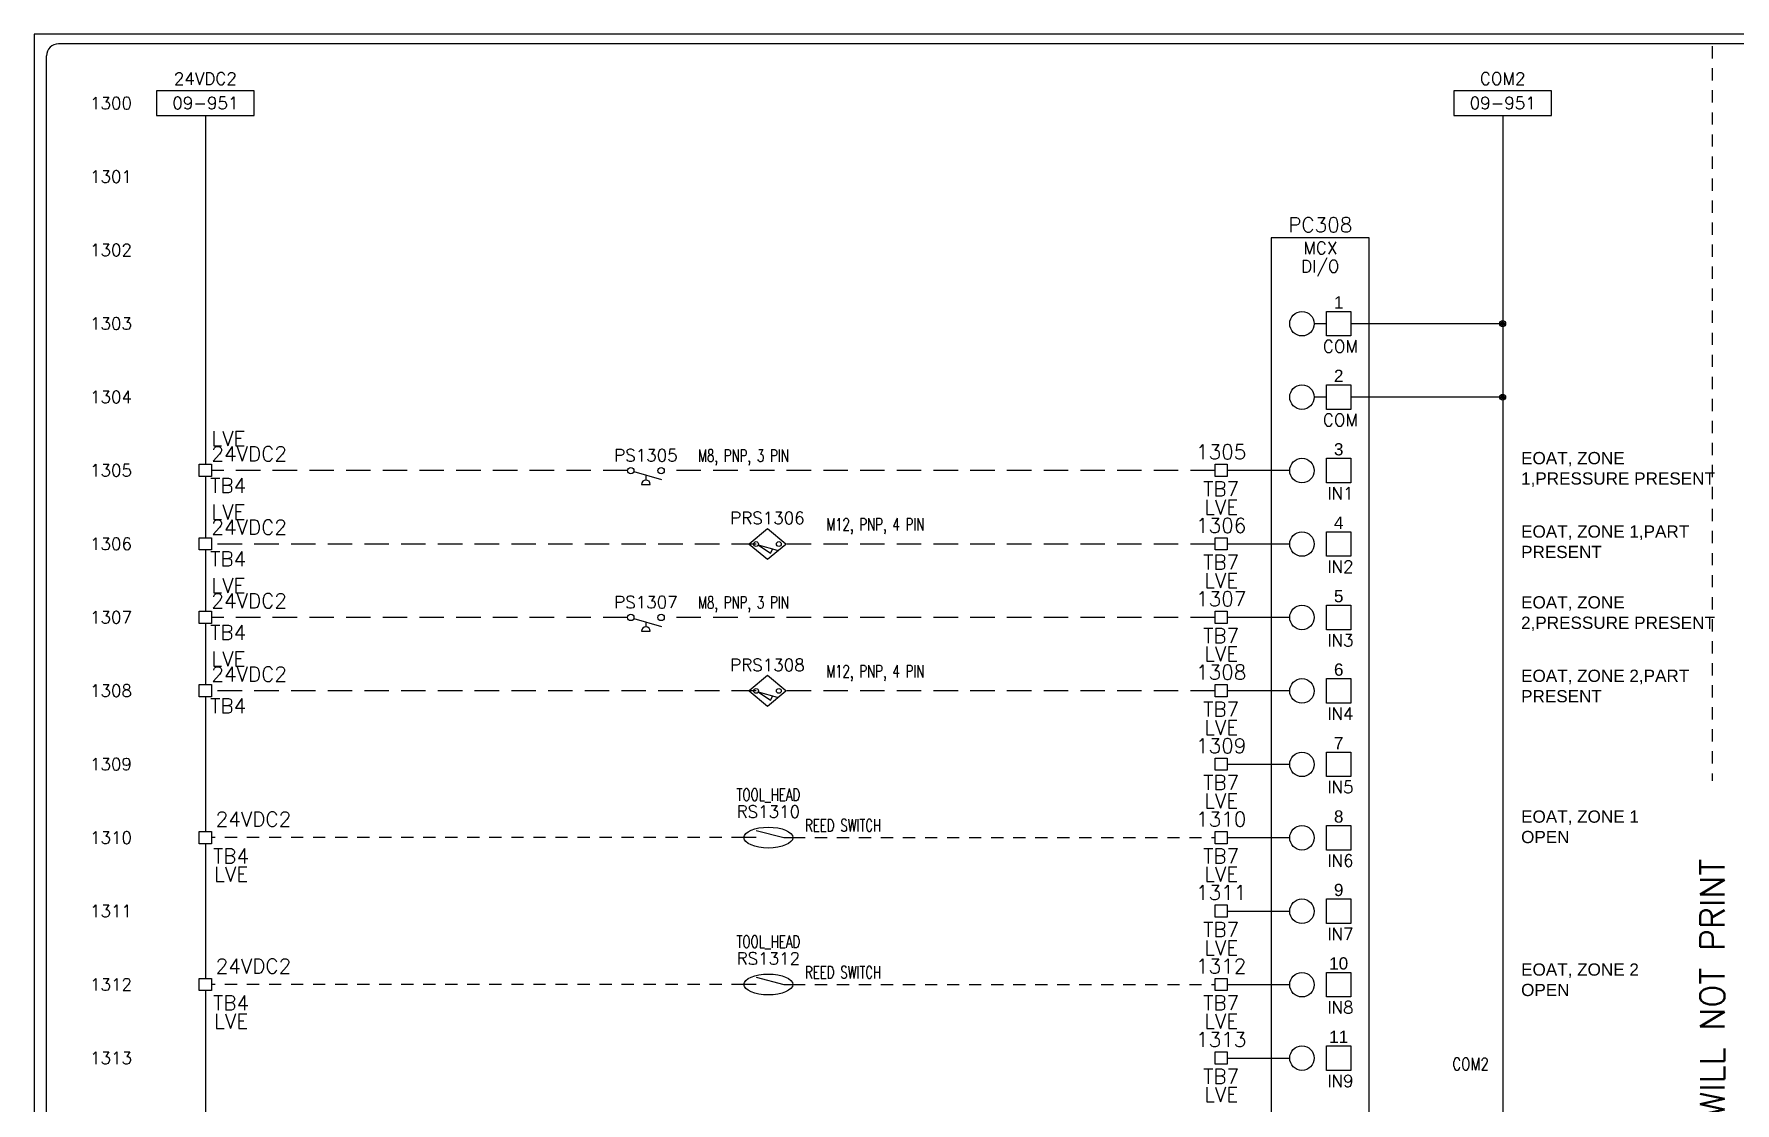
# Model space of a CAD drawing. Header units: inches. Extents: x 0 to 34.2, y 0 to 22.
# Drawn here: x 0 to 17.37, y 11.04 to 21.96 of the extents above; entities that cross this region are included whole.
import ezdxf
from ezdxf.enums import TextEntityAlignment as Align

# ---------------------------------------------------------------- set-up
doc = ezdxf.new("R2010")
doc.units = ezdxf.units.IN
doc.header["$MEASUREMENT"] = 0
doc.linetypes.add('DASHED2', pattern=[0.375, 0.25, -0.125])
doc.linetypes.add('HIDDEN2', pattern=[0.1875, 0.125, -0.0625])
for name, color, linetype in [('BLU_12AWG', 5, 'Continuous'), ('BLU_18 AWG', 150, 'Continuous'), ('BLU_18AWG', 5, 'Continuous'), ('BLU_WHT_12AWG', 4, 'Continuous'), ('BLU_WHT_18AWG', 4, 'Continuous'), ('DESC', 150, 'Continuous'), ('LOC', 8, 'Continuous'), ('LOCBOX', 3, 'HIDDEN2'), ('SYMS', 7, 'Continuous'), ('TAGS', 1, 'Continuous'), ('WIRENO', 3, 'Continuous'), ('WIREREF', 50, 'Continuous'), ('XREF', 7, 'Continuous')]:
    doc.layers.add(name, color=color, linetype=linetype)
doc.layers.add('MidPoint', color=210, linetype='HIDDEN2', plot=False)
doc.styles.add('Fields', font='simplex.shx', dxfattribs={"height": 0.185})
doc.styles.get("Standard").update_dxf_attribs({"font": 'arial.ttf'})
doc.styles.add('WD', font='romans.shx', dxfattribs={"height": 0.185})

# ---------------------------------------------------------------- blocks, each defined once
blk = doc.blocks.new('RG_Master_Ver_4_2_2')
at = {"color": 3}
for p, q in [((0.125, 21.734), (0.125, 0.194)), ((34.028, 21.856), (0.25, 21.856))]:
    blk.add_line(p, q, dxfattribs=at)
blk.add_lwpolyline([(0, -0.044), (34.25, -0.044), (34.25, 21.956), (0, 21.956)], close=True, dxfattribs=at)
blk.add_arc((0.25, 21.734), 0.122, 90, 180, dxfattribs=at)
at = {"layer": 'MidPoint'}
blk.add_line((17.141, 21.831), (17.141, 14.331), dxfattribs=at)
at = {"style": 'Fields'}
for tag, p in [('DESCRIPTION_3', (13.116, 1.307)), ('DRN_3', (15.472, 1.307)), ('CHK_3', (16.529, 1.307)), ('APP_3', (17.552, 1.307)), ('DATE_3', (18.829, 1.307)), ('CUSTOMER', (28.997, 1.214)), ('DRAWING_DESC', (32.229, 1.246)), ('DESCRIPTION_2', (13.116, 0.951)), ('DRN_2', (15.472, 0.951)), ('CHK_2', (16.529, 0.951)), ('APP_2', (17.552, 0.951)), ('DATE_2', (18.829, 0.951)), ('DRAWING_#', (32.125, 0.894)), ('SIZE', (30.715, 0.894)), ('REV', (33.543, 0.894)), ('DESCRIPTION_1', (13.116, 0.596)), ('DRN_1', (15.472, 0.596)), ('CHK_1', (16.529, 0.596)), ('APP_1', (17.552, 0.596)), ('DATE_1', (18.829, 0.596)), ('PROJECT_#', (28.981, 0.581)), ('DRN_BY', (30.875, 0.524)), ('CHK_BY', (31.762, 0.524)), ('APP_BY', (32.75, 0.524)), ('SCALE', (33.652, 0.524)), ('PROJECT_NAME', (29.021, 0.176)), ('SHEETNUM', (32.753, 0.176)), ('TTL_SHTS', (33.547, 0.176))]:
    blk.add_attdef(tag, text='', height=0.125, dxfattribs=at).set_placement(p, align=Align.CENTER)
at = {"style": 'Fields', "flags": 9}
blk.add_attdef('WD_TB', (9.953, 0.194), '', height=0.0638, dxfattribs=at)
at = {"layer": 'MidPoint', "insert": (17.016, 9.206), "char_height": 0.25, "attachment_point": 1, "rotation": 90, "style": 'Fields'}
blk.add_mtext_dynamic_manual_height_columns('MIDPOINT WILL NOT PRINT', width=5.375, gutter_width=0.575, heights=[0], dxfattribs=at)
blk = doc.blocks.new('WD_MLRH')
at = {"style": 'WD'}
blk.add_attdef('RUNGFIRST', text='', height=0.125, dxfattribs=at).set_placement((-0.25, 0), align=Align.MIDDLE_RIGHT)
at = {"style": 'WD', "flags": 1}
for tag, p in [('RUNGHORV', (-0.25, -0.127)), ('RUNGINC', (-0.25, -0.163)), ('WIRE-START', (-0.25, -0.356)), ('WIREMODE', (-0.25, -0.281)), ('RUNGDIST', (-0.25, -0.2)), ('RUNGCNT', (-0.25, -0.237)), ('WIREFMT', (-0.25, -0.321)), ('WIRE-GSUF', (-0.25, -0.396)), ('PH3SPACE', (-0.25, -0.437))]:
    blk.add_attdef(tag, text='', height=0.025, dxfattribs=at).set_placement(p, align=Align.RIGHT)
blk = doc.blocks.new('HA2D1_REF_1')
for p, q in [((0, 0.25), (0, 0)), ((1, 0.25), (0, 0.25)), ((1, 0), (1, 0.25)), ((0, 0), (1, 0))]:
    blk.add_line(p, q)
at = {"style": 'WD'}
for tag, p in [('DESC1', (0.5, 0.3125)), ('XREF', (0.5, 0.0625))]:
    blk.add_attdef(tag, text='', height=0.125, dxfattribs=at).set_placement(p, align=Align.CENTER)
at = {"style": 'WD', "flags": 1}
blk.add_attdef('SIGCODE', text='', height=0.125, dxfattribs=at).set_placement((0.5, -0.125), align=Align.CENTER)
blk = doc.blocks.new('HPS11')
at = {"linetype": 'Continuous'}
blk.add_line((-0.125, -0.01), (0.157, -0.091), dxfattribs=at)
for p, q in [((-0.044, -0.141), (0.044, -0.141)), ((0, -0.046), (0, -0.096))]:
    blk.add_line(p, q)
for centre in [(-0.155, 0), (0.155, 0)]:
    blk.add_circle(centre, 0.0322)
blk.add_arc((0, -0.141), 0.0442, 0, 180)
at = {"style": 'WD', "width": 0.7}
for tag, p in [('DESC1', (0, 0.75)), ('DESC2', (0, 0.594)), ('INST', (0, 0.435)), ('LOC', (0, 0.266)), ('XREF', (0, -0.316))]:
    blk.add_attdef(tag, text='', height=0.125, dxfattribs=at).set_placement(p, align=Align.CENTER)
at = {"style": 'WD'}
blk.add_attdef('TAG1', text='', height=0.125, dxfattribs=at).set_placement((0, 0.094), align=Align.CENTER)
for tag, p, height, flags in [('X4TERM01', (-0.188, 0), 0.0125, 1), ('FAMILY', (0.038, 0.037), 0.01, 9), ('CONTACT', (0.038, 0.02), 0.01, 1), ('X1TERM02', (0.188, 0), 0.0125, 1)]:
    blk.add_attdef(tag, p, '', height=height, dxfattribs=dict(at, flags=flags))
for tag, p in [('X2LINK', (0, 0.031)), ('X8LINK', (0, -0.172))]:
    blk.add_attdef(tag, p, '', height=0.01, dxfattribs=at)
at = {"linetype": 'Continuous', "style": 'WD', "flags": 9}
for tag, p in [('CAT', (0.063, -0.007)), ('ASSYCODE', (0.062, -0.047)), ('MFG', (0.063, -0.027))]:
    blk.add_attdef(tag, text='', height=0.01, dxfattribs=at).set_placement(p, align=Align.CENTER)
at = {"linetype": 'Continuous', "style": 'WD', "flags": 8}
blk.add_attdef('TERM01', text='', height=0.125, dxfattribs=at).set_placement((-0.25, -0.031), align=Align.TOP_RIGHT)
blk.add_attdef('TERM02', text='', height=0.125, dxfattribs=at).set_placement((0.25, -0.031), align=Align.TOP_LEFT)
at = {"style": 'WD', "width": 0.7}
for tag, p in [('WDTAGALT', (0.258, -0.46)), ('RATING1', (0.258, -0.304))]:
    blk.add_attdef(tag, p, '', height=0.125, dxfattribs=at)
blk = doc.blocks.new('HPX11')
for p, q in [((0, 0.156), (-0.188, 0)), ((-0.188, 0), (0, -0.156)), ((0.188, 0), (0, 0.156)), ((0, -0.156), (0.188, 0))]:
    blk.add_line(p, q)
at = {"linetype": 'Continuous'}
for p, q in [((-0.094, -0.008), (0.031, -0.093)), ((-0.094, -0.008), (0.098, -0.063)), ((0.031, -0.093), (0.055, -0.05))]:
    blk.add_line(p, q, dxfattribs=at)
for centre in [(-0.116, 0), (0.116, 0)]:
    blk.add_circle(centre, 0.0242)
at = {"style": 'WD', "width": 0.7}
for tag, p in [('INST', (0, 0.841)), ('LOC', (0, 0.672)), ('DESC1', (0, 0.516)), ('DESC2', (0, 0.359)), ('WDTAGALT', (-0.009, -0.469)), ('XREF', (0, -0.314))]:
    blk.add_attdef(tag, text='', height=0.125, dxfattribs=at).set_placement(p, align=Align.CENTER)
at = {"style": 'WD'}
blk.add_attdef('TAG1', text='', height=0.125, dxfattribs=at).set_placement((0, 0.203), align=Align.CENTER)
for tag, p in [('X2LINK', (0, 0.297)), ('X8LINK', (0, -0.172))]:
    blk.add_attdef(tag, p, '', height=0.01, dxfattribs=at)
at = {"linetype": 'Continuous', "style": 'WD', "flags": 8}
for tag, p in [('TERM03', (-0.062, 0.172)), ('TERM01', (-0.25, -0.031))]:
    blk.add_attdef(tag, text='', height=0.125, dxfattribs=at).set_placement(p, align=Align.TOP_RIGHT)
at = {"style": 'WD'}
for tag, p, height, flags in [('X4TERM01', (-0.188, 0), 0.0125, 1), ('X2TERM03', (0, 0.156), 0.0125, 1), ('FAMILY', (0.038, 0.037), 0.01, 9), ('CONTACT', (0.038, 0.02), 0.01, 1), ('X1TERM02', (0.188, 0), 0.0125, 1)]:
    blk.add_attdef(tag, p, '', height=height, dxfattribs=dict(at, flags=flags))
at = {"linetype": 'Continuous', "style": 'WD', "flags": 9}
for tag, p in [('CAT', (0.063, -0.007)), ('ASSYCODE', (0.062, -0.043)), ('MFG', (0.063, -0.027))]:
    blk.add_attdef(tag, text='', height=0.01, dxfattribs=at).set_placement(p, align=Align.CENTER)
at = {"linetype": 'Continuous', "style": 'WD', "flags": 8}
blk.add_attdef('TERM02', text='', height=0.125, dxfattribs=at).set_placement((0.25, -0.031), align=Align.TOP_LEFT)
blk = doc.blocks.new('WDDOT')
for radius in [0.03, 0.0187, 0.00929]:
    blk.add_circle((0, 0), radius)
blk = doc.blocks.new('HT0W01')
for p, q in [((-0.062, 0.062), (0.062, 0.062)), ((-0.062, -0.062), (-0.062, 0.062)), ((0.062, 0.062), (0.062, -0.062)), ((0.062, -0.062), (-0.062, -0.062))]:
    blk.add_line(p, q)
at = {"style": 'WD', "flags": 1}
for tag, p, height in [('ASSYCODE', (-0.5, 0.5), 0.15), ('INST', (-0.438, 0.357), 0.15), ('DESC1', (0.612, 0.115), 0.15), ('X4TERM01', (-0.062, 0), 0.0125), ('X4TERMDESC01', (-0.055, -0.023), 0.025), ('X2TERMDESC01', (-0.006, 0.029), 0.025), ('STRIPSEQ', (0, 0), 0.00125), ('X2TERM01', (0, 0.062), 0.0125), ('X1TERMDESC01', (0.039, -0.003), 0.025), ('X1TERM01', (0.062, 0), 0.0125), ('LINKTERM', (0, -0.002), 0.00125), ('X8TERM01', (0, -0.062), 0.0125), ('X8TERMDESC01', (0, -0.054), 0.025)]:
    blk.add_attdef(tag, p, '', height=height, dxfattribs=at)
at = {"linetype": 'Continuous', "style": 'WD', "flags": 1}
blk.add_attdef('MFG', text='', height=0.15, dxfattribs=at).set_placement((-0.472, 0.062), align=Align.RIGHT)
at = {"linetype": 'Continuous', "style": 'WD', "flags": 8}
for tag, p in [('WIRENO', (0, 0.188)), ('TAGSTRIP', (0, -0.188))]:
    blk.add_attdef(tag, text='', height=0.15, dxfattribs=at).set_placement(p, align=Align.MIDDLE)
at = {"linetype": 'Continuous', "style": 'WD'}
for tag, p, flags in [('CAT', (-0.938, -0.125), 1), ('DESC2', (0.612, -0.041), 9), ('DESC3', (0.612, -0.198), 9)]:
    blk.add_attdef(tag, p, '', height=0.15, dxfattribs=dict(at, flags=flags))
at = {"style": 'WD'}
blk.add_attdef('LOC', text='', height=0.15, dxfattribs=at).set_placement((0, -0.375), align=Align.MIDDLE)
blk = doc.blocks.new('WD_WNV')
at = {"linetype": 'Continuous', "style": 'WD', "width": 0.8}
blk.add_attdef('WIRENO', text='', height=0.125, dxfattribs=at).set_placement((-0.05, 0), align=Align.MIDDLE_RIGHT)
at = {"style": 'WD', "flags": 1}
for tag, p in [('W01USER', (-0.062, 0.094)), ('W02USER', (-0.062, 0.086)), ('W03USER', (-0.062, 0.078)), ('W04USER', (-0.062, 0.07)), ('W05USER', (-0.062, 0.062)), ('W06USER', (-0.062, 0.055)), ('W07USER', (-0.062, 0.047)), ('W08USER', (-0.062, 0.039)), ('W09USER', (-0.062, 0.031)), ('W10USER', (-0.062, 0.023))]:
    blk.add_attdef(tag, text='', height=0.005, dxfattribs=at).set_placement(p, align=Align.CENTER)
blk = doc.blocks.new('VT0W01')
for p, q in [((-0.062, 0.062), (0.062, 0.062)), ((-0.062, -0.062), (-0.062, 0.062)), ((0.062, 0.062), (0.062, -0.062)), ((0.062, -0.062), (-0.062, -0.062))]:
    blk.add_line(p, q)
at = {"style": 'WD'}
for tag, p, width in [('INST', (0.062, 0.42), 0.7), ('LOC', (0.062, 0.25), 0.7), ('DESC1', (0.05, -0.385), 0.8)]:
    blk.add_attdef(tag, p, '', height=0.125, dxfattribs=dict(at, width=width))
at = {"linetype": 'Continuous', "style": 'WD'}
for tag, p, height, width, flags in [('WIRENO', (0.062, 0.094), 0.125, 0.8, 8), ('TAGSTRIP', (0.05, -0.229), 0.125, 0.9, 8), ('CAT', (0.213, -0.406), 0.109, 0.8, 1), ('DESC2', (0.05, -0.541), 0.125, 0.8, 8), ('DESC3', (0.05, -0.698), 0.125, 0.8, 8)]:
    blk.add_attdef(tag, p, '', height=height, dxfattribs=dict(at, width=width, flags=flags))
at = {"style": 'WD', "flags": 1}
for tag, p, height in [('X4TERM01', (-0.062, 0), 0.0125), ('X4TERMDESC01', (-0.055, -0.023), 0.025), ('X2TERMDESC01', (-0.006, 0.029), 0.025), ('STRIPSEQ', (0, 0), 0.00125), ('X2TERM01', (0, 0.062), 0.0125), ('X1TERMDESC01', (0.039, -0.003), 0.025), ('X1TERM01', (0.062, 0), 0.0125), ('LINKTERM', (0, -0.002), 0.00125), ('X8TERM01', (0, -0.062), 0.0125), ('X8TERMDESC01', (0, -0.054), 0.025)]:
    blk.add_attdef(tag, p, '', height=height, dxfattribs=at)
at = {"linetype": 'Continuous', "style": 'WD', "width": 0.8, "flags": 1}
blk.add_attdef('MFG', text='', height=0.109, dxfattribs=at).set_placement((0.088, -0.406), align=Align.RIGHT)
at = {"style": 'WD', "width": 0.7, "flags": 1}
blk.add_attdef('ASSYCODE', (0.062, -0.281), '', height=0.01, dxfattribs=at)
blk = doc.blocks.new('HDV11_RS_001')
for p, q in [((-0.125, 0), (-0.312, 0)), ((-0.125, 0.074), (0.159, 0)), ((0.158, 0), (0.312, 0))]:
    blk.add_line(p, q)
blk.add_ellipse((0, 0), major_axis=(-0.25, 0), ratio=0.426607)
at = {"style": 'WD', "width": 0.7}
for tag, p in [('INST', (0, 0.438)), ('LOC', (0, 0.312)), ('XREF', (0, -0.25)), ('WDTAGALT', (0, -0.375))]:
    blk.add_attdef(tag, text='', height=0.125, dxfattribs=at).set_placement(p, align=Align.CENTER)
at = {"style": 'WD'}
blk.add_attdef('TAG1', text='', height=0.125, dxfattribs=at).set_placement((0, 0.141), align=Align.CENTER)
for tag, p in [('X2LINK', (0, 0.203)), ('X8LINK', (0, -0.062))]:
    blk.add_attdef(tag, p, '', height=0.01, dxfattribs=at)
at = {"style": 'WD', "width": 0.7}
for tag, p in [('DESC2', (0.375, 0.062)), ('DESC1', (1.25, 0.062))]:
    blk.add_attdef(tag, p, '', height=0.125, dxfattribs=at)
at = {"style": 'WD'}
for tag, p, height, flags in [('X4TERM01', (-0.312, 0), 0.005, 1), ('FAMILY', (0.038, 0.037), 0.01, 9), ('CONTACT', (0.038, 0.02), 0.01, 1), ('X1TERM02', (0.312, 0), 0.005, 1)]:
    blk.add_attdef(tag, p, '', height=height, dxfattribs=dict(at, flags=flags))
at = {"linetype": 'Continuous', "style": 'WD', "flags": 9}
for tag, p in [('CAT', (0.063, -0.007)), ('ASSYCODE', (0.062, -0.043)), ('MFG', (0.063, -0.027))]:
    blk.add_attdef(tag, text='', height=0.01, dxfattribs=at).set_placement(p, align=Align.CENTER)
at = {"style": 'WD', "width": 0.8}
blk.add_attdef('TERM01', text='', height=0.125, dxfattribs=at).set_placement((-0.25, -0.015), align=Align.TOP_RIGHT)
blk.add_attdef('TERM02', text='', height=0.125, dxfattribs=at).set_placement((0.25, -0.015), align=Align.TOP_LEFT)

msp = doc.modelspace()

# ---------------------------------------------------------------- linework, layer by layer
for p, q in [((13.637, 19.873), (12.637, 19.873)), ((12.637, 19.873), (12.637, 5.584)), ((13.637, 5.584), (13.637, 19.873)), ((13.2, 19.123), (13.45, 19.123)), ((13.2, 18.873), (13.2, 19.123)), ((13.2, 19.123), (13.45, 19.123)), ((13.2, 18.873), (13.2, 19.123)), ((13.45, 19.123), (13.45, 18.873)), ((13.45, 19.123), (13.45, 18.873)), ((13.45, 18.873), (13.2, 18.873)), ((13.45, 18.873), (13.2, 18.873)), ((13.2, 18.373), (13.45, 18.373)), ((13.2, 18.123), (13.2, 18.373)), ((13.45, 18.373), (13.45, 18.123)), ((13.45, 18.373), (13.45, 18.123)), ((13.45, 18.123), (13.2, 18.123)), ((13.2, 17.623), (13.45, 17.623)), ((13.2, 17.373), (13.2, 17.623)), ((13.45, 17.623), (13.45, 17.373)), ((13.45, 17.623), (13.45, 17.373)), ((13.45, 17.373), (13.2, 17.373)), ((13.2, 16.873), (13.45, 16.873)), ((13.2, 16.623), (13.2, 16.873)), ((13.45, 16.873), (13.45, 16.623)), ((13.45, 16.873), (13.45, 16.623)), ((13.45, 16.623), (13.2, 16.623)), ((13.2, 16.123), (13.45, 16.123)), ((13.2, 15.873), (13.2, 16.123)), ((13.45, 16.123), (13.45, 15.873)), ((13.45, 16.123), (13.45, 15.873)), ((13.45, 15.873), (13.2, 15.873)), ((13.2, 15.373), (13.45, 15.373)), ((13.2, 15.123), (13.2, 15.373)), ((13.45, 15.373), (13.45, 15.123)), ((13.45, 15.373), (13.45, 15.123)), ((13.45, 15.123), (13.2, 15.123)), ((13.2, 14.623), (13.45, 14.623)), ((13.2, 14.373), (13.2, 14.623)), ((13.45, 14.623), (13.45, 14.373)), ((13.45, 14.623), (13.45, 14.373)), ((13.45, 14.373), (13.2, 14.373)), ((13.2, 13.873), (13.45, 13.873)), ((13.2, 13.623), (13.2, 13.873)), ((13.2, 13.873), (13.45, 13.873)), ((13.2, 13.623), (13.2, 13.873)), ((13.45, 13.873), (13.45, 13.623)), ((13.45, 13.873), (13.45, 13.623)), ((13.45, 13.623), (13.2, 13.623)), ((13.45, 13.623), (13.2, 13.623)), ((13.2, 13.123), (13.45, 13.123)), ((13.2, 12.873), (13.2, 13.123)), ((13.45, 13.123), (13.45, 12.873)), ((13.45, 13.123), (13.45, 12.873)), ((13.45, 12.873), (13.2, 12.873)), ((13.2, 12.373), (13.45, 12.373)), ((13.2, 12.123), (13.2, 12.373)), ((13.45, 12.373), (13.45, 12.123)), ((13.45, 12.373), (13.45, 12.123)), ((13.45, 12.123), (13.2, 12.123)), ((13.2, 11.623), (13.45, 11.623)), ((13.2, 11.373), (13.2, 11.623)), ((13.45, 11.623), (13.45, 11.373)), ((13.45, 11.623), (13.45, 11.373)), ((13.45, 11.373), (13.2, 11.373))]:
    msp.add_line(p, q)
for centre in [(12.95, 18.998), (12.95, 18.248), (12.95, 17.498), (12.95, 16.748), (12.95, 15.998), (12.95, 15.248), (12.95, 14.498), (12.95, 13.748), (12.95, 12.998), (12.95, 12.248), (12.95, 11.498)]:
    msp.add_circle(centre, 0.125)
at = {"layer": 'BLU_12AWG'}
for p, q in [((1.75, 21.125), (1.75, 17.562)), ((1.75, 17.438), (1.75, 16.812)), ((1.75, 16.688), (1.75, 16.062)), ((1.75, 15.938), (1.75, 15.312)), ((1.75, 15.188), (1.75, 13.812)), ((1.75, 13.688), (1.75, 12.312)), ((1.75, 12.188), (1.75, 10.062))]:
    msp.add_line(p, q, dxfattribs=at)
at = {"layer": 'BLU_18 AWG', "linetype": 'DASHED2'}
for p, q in [((6.062, 17.498), (1.812, 17.498)), ((12.062, 17.498), (6.438, 17.498)), ((7.375, 16.748), (1.812, 16.748)), ((12.062, 16.748), (7.625, 16.748)), ((6.062, 15.998), (1.812, 15.998)), ((12.062, 15.998), (6.438, 15.998)), ((7.375, 15.248), (1.812, 15.248)), ((12.062, 15.248), (7.625, 15.248))]:
    msp.add_line(p, q, dxfattribs=at)
at = {"layer": 'BLU_18 AWG'}
for p, q in [((12.825, 17.498), (12.188, 17.498)), ((12.825, 16.748), (12.188, 16.748)), ((12.825, 15.998), (12.188, 15.998)), ((12.825, 15.248), (12.188, 15.248)), ((12.825, 14.498), (12.188, 14.498)), ((12.825, 13.748), (12.188, 13.748)), ((12.188, 12.998), (12.825, 12.998)), ((12.825, 12.248), (12.188, 12.248)), ((12.188, 11.498), (12.825, 11.498))]:
    msp.add_line(p, q, dxfattribs=at)
at = {"layer": 'BLU_18AWG', "linetype": 'HIDDEN2'}
for p, q in [((7.25, 13.75), (1.812, 13.75)), ((7.75, 13.75), (12.062, 13.75)), ((7.25, 12.25), (1.812, 12.25)), ((7.75, 12.25), (12.062, 12.25))]:
    msp.add_line(p, q, dxfattribs=at)
at = {"layer": 'BLU_WHT_12AWG'}
msp.add_line((15, 21.125), (15, 2.625), dxfattribs=at)
at = {"layer": 'BLU_WHT_18AWG', "color": 4, "linetype": 'Continuous'}
for p, q in [((13.2, 18.998), (13.075, 18.998)), ((15, 18.998), (13.45, 18.998)), ((13.2, 18.248), (13.075, 18.248)), ((15, 18.248), (13.45, 18.248))]:
    msp.add_line(p, q, dxfattribs=at)

# ---------------------------------------------------------------- block references
msp.add_blockref('RG_Master_Ver_4_2_2', (0, 0))
msp.add_blockref('WD_MLRH', (1.25, 21.25)).add_auto_attribs({'RUNGFIRST': '1300'})
at = {"layer": 'SYMS'}
ref = msp.add_blockref('HA2D1_REF_1', (1.25, 21.125), dxfattribs=at)
ref.add_attrib('XREF', '09-951', dxfattribs={"layer": 'XREF', "height": 0.125, "style": 'WD'}).set_placement((1.75, 21.188), align=Align.CENTER)
ref.add_attrib('DESC1', '24VDC2', dxfattribs={"layer": 'DESC', "height": 0.125, "style": 'WD'}).set_placement((1.75, 21.438), align=Align.CENTER)
ref = msp.add_blockref('HA2D1_REF_1', (14.5, 21.125), dxfattribs=at)
ref.add_attrib('XREF', '09-951', dxfattribs={"layer": 'XREF', "height": 0.125, "style": 'WD'}).set_placement((15, 21.188), align=Align.CENTER)
ref.add_attrib('DESC1', 'COM2', dxfattribs={"layer": 'DESC', "height": 0.125, "style": 'WD'}).set_placement((15, 21.438), align=Align.CENTER)
at = {"layer": 'SYMS', "color": 4, "linetype": 'Continuous'}
for p in [(15, 18.998), (15, 18.248)]:
    msp.add_blockref('WDDOT', p, dxfattribs=at)
at = {"layer": 'SYMS'}
ref = msp.add_blockref('VT0W01', (1.75, 17.5), dxfattribs=at)
ref.add_attrib('LOC', 'LVE', (1.812, 17.75), dxfattribs={"layer": 'LOC', "height": 0.15, "style": 'WD'})
ref.add_attrib('WIRENO', '24VDC2', (1.812, 17.594), dxfattribs={"layer": 'WIREREF', "linetype": 'Continuous', "height": 0.15, "style": 'WD', "flags": 8})
ref.add_attrib('TAGSTRIP', 'TB4', (1.8, 17.271), dxfattribs={"layer": 'TAGS', "linetype": 'Continuous', "height": 0.15, "style": 'WD', "flags": 8})
ref = msp.add_blockref('HT0W01', (12.125, 17.5), dxfattribs=at)
ref.add_attrib('LOC', 'LVE', dxfattribs={"layer": 'LOC', "height": 0.15, "style": 'WD'}).set_placement((12.125, 17.125), align=Align.MIDDLE)
ref.add_attrib('WIRENO', '1305', dxfattribs={"layer": 'WIREREF', "linetype": 'Continuous', "height": 0.15, "style": 'WD', "flags": 8}).set_placement((12.125, 17.688), align=Align.MIDDLE)
ref.add_attrib('TAGSTRIP', 'TB7', dxfattribs={"layer": 'TAGS', "linetype": 'Continuous', "height": 0.15, "style": 'WD', "flags": 8}).set_placement((12.125, 17.312), align=Align.MIDDLE)
ref = msp.add_blockref('HPS11', (6.25, 17.498), dxfattribs=at)
ref.add_attrib('DESC1', 'M8, PNP, 3 PIN', dxfattribs={"layer": 'DESC', "height": 0.125, "style": 'WD', "width": 0.7}).set_placement((7.246, 17.588), align=Align.CENTER)
ref.add_attrib('TAG1', 'PS1305', dxfattribs={"layer": 'TAGS', "height": 0.125, "style": 'WD'}).set_placement((6.25, 17.592), align=Align.CENTER)
ref = msp.add_blockref('VT0W01', (1.75, 16.75), dxfattribs=at)
ref.add_attrib('LOC', 'LVE', (1.812, 17), dxfattribs={"layer": 'LOC', "height": 0.15, "style": 'WD'})
ref.add_attrib('WIRENO', '24VDC2', (1.812, 16.844), dxfattribs={"layer": 'WIREREF', "linetype": 'Continuous', "height": 0.15, "style": 'WD', "flags": 8})
ref.add_attrib('TAGSTRIP', 'TB4', (1.8, 16.521), dxfattribs={"layer": 'TAGS', "linetype": 'Continuous', "height": 0.15, "style": 'WD', "flags": 8})
ref = msp.add_blockref('HPX11', (7.491, 16.748), dxfattribs=at)
ref.add_attrib('DESC1', 'M12, PNP, 4 PIN', dxfattribs={"layer": 'DESC', "height": 0.125, "style": 'WD', "width": 0.7}).set_placement((8.593, 16.886), align=Align.CENTER)
ref.add_attrib('TAG1', 'PRS1306', dxfattribs={"layer": 'TAGS', "height": 0.125, "style": 'WD'}).set_placement((7.491, 16.951), align=Align.CENTER)
ref = msp.add_blockref('HT0W01', (12.125, 16.75), dxfattribs=at)
ref.add_attrib('LOC', 'LVE', dxfattribs={"layer": 'LOC', "height": 0.15, "style": 'WD'}).set_placement((12.125, 16.375), align=Align.MIDDLE)
ref.add_attrib('WIRENO', '1306', dxfattribs={"layer": 'WIREREF', "linetype": 'Continuous', "height": 0.15, "style": 'WD', "flags": 8}).set_placement((12.125, 16.938), align=Align.MIDDLE)
ref.add_attrib('TAGSTRIP', 'TB7', dxfattribs={"layer": 'TAGS', "linetype": 'Continuous', "height": 0.15, "style": 'WD', "flags": 8}).set_placement((12.125, 16.562), align=Align.MIDDLE)
ref = msp.add_blockref('VT0W01', (1.75, 16), dxfattribs=at)
ref.add_attrib('LOC', 'LVE', (1.812, 16.25), dxfattribs={"layer": 'LOC', "height": 0.15, "style": 'WD'})
ref.add_attrib('WIRENO', '24VDC2', (1.812, 16.094), dxfattribs={"layer": 'WIREREF', "linetype": 'Continuous', "height": 0.15, "style": 'WD', "flags": 8})
ref.add_attrib('TAGSTRIP', 'TB4', (1.8, 15.771), dxfattribs={"layer": 'TAGS', "linetype": 'Continuous', "height": 0.15, "style": 'WD', "flags": 8})
ref = msp.add_blockref('HPS11', (6.25, 15.998), dxfattribs=at)
ref.add_attrib('DESC1', 'M8, PNP, 3 PIN', dxfattribs={"layer": 'DESC', "height": 0.125, "style": 'WD', "width": 0.7}).set_placement((7.246, 16.088), align=Align.CENTER)
ref.add_attrib('TAG1', 'PS1307', dxfattribs={"layer": 'TAGS', "height": 0.125, "style": 'WD'}).set_placement((6.25, 16.092), align=Align.CENTER)
ref = msp.add_blockref('HT0W01', (12.125, 16), dxfattribs=at)
ref.add_attrib('LOC', 'LVE', dxfattribs={"layer": 'LOC', "height": 0.15, "style": 'WD'}).set_placement((12.125, 15.625), align=Align.MIDDLE)
ref.add_attrib('WIRENO', '1307', dxfattribs={"layer": 'WIREREF', "linetype": 'Continuous', "height": 0.15, "style": 'WD', "flags": 8}).set_placement((12.125, 16.188), align=Align.MIDDLE)
ref.add_attrib('TAGSTRIP', 'TB7', dxfattribs={"layer": 'TAGS', "linetype": 'Continuous', "height": 0.15, "style": 'WD', "flags": 8}).set_placement((12.125, 15.812), align=Align.MIDDLE)
ref = msp.add_blockref('VT0W01', (1.75, 15.25), dxfattribs=at)
ref.add_attrib('LOC', 'LVE', (1.812, 15.5), dxfattribs={"layer": 'LOC', "height": 0.15, "style": 'WD'})
ref.add_attrib('WIRENO', '24VDC2', (1.812, 15.344), dxfattribs={"layer": 'WIREREF', "linetype": 'Continuous', "height": 0.15, "style": 'WD', "flags": 8})
ref.add_attrib('TAGSTRIP', 'TB4', (1.8, 15.021), dxfattribs={"layer": 'TAGS', "linetype": 'Continuous', "height": 0.15, "style": 'WD', "flags": 8})
ref = msp.add_blockref('HPX11', (7.491, 15.248), dxfattribs=at)
ref.add_attrib('DESC1', 'M12, PNP, 4 PIN', dxfattribs={"layer": 'DESC', "height": 0.125, "style": 'WD', "width": 0.7}).set_placement((8.593, 15.386), align=Align.CENTER)
ref.add_attrib('TAG1', 'PRS1308', dxfattribs={"layer": 'TAGS', "height": 0.125, "style": 'WD'}).set_placement((7.491, 15.451), align=Align.CENTER)
ref = msp.add_blockref('HT0W01', (12.125, 15.25), dxfattribs=at)
ref.add_attrib('LOC', 'LVE', dxfattribs={"layer": 'LOC', "height": 0.15, "style": 'WD'}).set_placement((12.125, 14.875), align=Align.MIDDLE)
ref.add_attrib('WIRENO', '1308', dxfattribs={"layer": 'WIREREF', "linetype": 'Continuous', "height": 0.15, "style": 'WD', "flags": 8}).set_placement((12.125, 15.438), align=Align.MIDDLE)
ref.add_attrib('TAGSTRIP', 'TB7', dxfattribs={"layer": 'TAGS', "linetype": 'Continuous', "height": 0.15, "style": 'WD', "flags": 8}).set_placement((12.125, 15.062), align=Align.MIDDLE)
ref = msp.add_blockref('HT0W01', (12.125, 14.5), dxfattribs=at)
ref.add_attrib('LOC', 'LVE', dxfattribs={"layer": 'LOC', "height": 0.15, "style": 'WD'}).set_placement((12.125, 14.125), align=Align.MIDDLE)
ref.add_attrib('WIRENO', '1309', dxfattribs={"layer": 'WIREREF', "linetype": 'Continuous', "height": 0.15, "style": 'WD', "flags": 8}).set_placement((12.125, 14.688), align=Align.MIDDLE)
ref.add_attrib('TAGSTRIP', 'TB7', dxfattribs={"layer": 'TAGS', "linetype": 'Continuous', "height": 0.15, "style": 'WD', "flags": 8}).set_placement((12.125, 14.312), align=Align.MIDDLE)
ref = msp.add_blockref('HDV11_RS_001', (7.5, 13.75), dxfattribs=at)
ref.add_attrib('LOC', 'TOOL_HEAD', dxfattribs={"layer": 'LOC', "height": 0.125, "style": 'WD', "width": 0.7}).set_placement((7.5, 14.125), align=Align.CENTER)
ref.add_attrib('DESC2', 'REED SWITCH', (7.875, 13.812), dxfattribs={"layer": 'DESC', "height": 0.125, "style": 'WD', "width": 0.7})
ref.add_attrib('TAG1', 'RS1310', dxfattribs={"layer": 'TAGS', "height": 0.125, "style": 'WD'}).set_placement((7.5, 13.953), align=Align.CENTER)
ref = msp.add_blockref('HT0W01', (1.75, 13.75), dxfattribs=at)
ref.add_attrib('LOC', 'LVE', dxfattribs={"layer": 'LOC', "height": 0.15, "style": 'WD'}).set_placement((2.013, 13.375), align=Align.MIDDLE)
ref.add_attrib('WIRENO', '24VDC2', dxfattribs={"layer": 'WIREREF', "linetype": 'Continuous', "height": 0.15, "style": 'WD', "flags": 8}).set_placement((2.241, 13.938), align=Align.MIDDLE)
ref.add_attrib('TAGSTRIP', 'TB4', dxfattribs={"layer": 'TAGS', "linetype": 'Continuous', "height": 0.15, "style": 'WD', "flags": 8}).set_placement((2.013, 13.562), align=Align.MIDDLE)
ref = msp.add_blockref('HT0W01', (12.125, 13.75), dxfattribs=at)
ref.add_attrib('LOC', 'LVE', dxfattribs={"layer": 'LOC', "height": 0.15, "style": 'WD'}).set_placement((12.125, 13.375), align=Align.MIDDLE)
ref.add_attrib('WIRENO', '1310', dxfattribs={"layer": 'WIREREF', "linetype": 'Continuous', "height": 0.15, "style": 'WD', "flags": 8}).set_placement((12.125, 13.938), align=Align.MIDDLE)
ref.add_attrib('TAGSTRIP', 'TB7', dxfattribs={"layer": 'TAGS', "linetype": 'Continuous', "height": 0.15, "style": 'WD', "flags": 8}).set_placement((12.125, 13.562), align=Align.MIDDLE)
ref = msp.add_blockref('HT0W01', (12.125, 13), dxfattribs=at)
ref.add_attrib('LOC', 'LVE', dxfattribs={"layer": 'LOC', "height": 0.15, "style": 'WD'}).set_placement((12.125, 12.625), align=Align.MIDDLE)
ref.add_attrib('WIRENO', '1311', dxfattribs={"layer": 'WIREREF', "linetype": 'Continuous', "height": 0.15, "style": 'WD', "flags": 8}).set_placement((12.125, 13.188), align=Align.MIDDLE)
ref.add_attrib('TAGSTRIP', 'TB7', dxfattribs={"layer": 'TAGS', "linetype": 'Continuous', "height": 0.15, "style": 'WD', "flags": 8}).set_placement((12.125, 12.812), align=Align.MIDDLE)
ref = msp.add_blockref('HDV11_RS_001', (7.5, 12.25), dxfattribs=at)
ref.add_attrib('LOC', 'TOOL_HEAD', dxfattribs={"layer": 'LOC', "height": 0.125, "style": 'WD', "width": 0.7}).set_placement((7.5, 12.625), align=Align.CENTER)
ref.add_attrib('DESC2', 'REED SWITCH', (7.875, 12.312), dxfattribs={"layer": 'DESC', "height": 0.125, "style": 'WD', "width": 0.7})
ref.add_attrib('TAG1', 'RS1312', dxfattribs={"layer": 'TAGS', "height": 0.125, "style": 'WD'}).set_placement((7.5, 12.453), align=Align.CENTER)
ref = msp.add_blockref('HT0W01', (1.75, 12.25), dxfattribs=at)
ref.add_attrib('LOC', 'LVE', dxfattribs={"layer": 'LOC', "height": 0.15, "style": 'WD'}).set_placement((2.013, 11.875), align=Align.MIDDLE)
ref.add_attrib('WIRENO', '24VDC2', dxfattribs={"layer": 'WIREREF', "linetype": 'Continuous', "height": 0.15, "style": 'WD', "flags": 8}).set_placement((2.241, 12.438), align=Align.MIDDLE)
ref.add_attrib('TAGSTRIP', 'TB4', dxfattribs={"layer": 'TAGS', "linetype": 'Continuous', "height": 0.15, "style": 'WD', "flags": 8}).set_placement((2.013, 12.062), align=Align.MIDDLE)
ref = msp.add_blockref('HT0W01', (12.125, 12.25), dxfattribs=at)
ref.add_attrib('LOC', 'LVE', dxfattribs={"layer": 'LOC', "height": 0.15, "style": 'WD'}).set_placement((12.125, 11.875), align=Align.MIDDLE)
ref.add_attrib('WIRENO', '1312', dxfattribs={"layer": 'WIREREF', "linetype": 'Continuous', "height": 0.15, "style": 'WD', "flags": 8}).set_placement((12.125, 12.438), align=Align.MIDDLE)
ref.add_attrib('TAGSTRIP', 'TB7', dxfattribs={"layer": 'TAGS', "linetype": 'Continuous', "height": 0.15, "style": 'WD', "flags": 8}).set_placement((12.125, 12.062), align=Align.MIDDLE)
ref = msp.add_blockref('HT0W01', (12.125, 11.5), dxfattribs=at)
ref.add_attrib('LOC', 'LVE', dxfattribs={"layer": 'LOC', "height": 0.15, "style": 'WD'}).set_placement((12.125, 11.125), align=Align.MIDDLE)
ref.add_attrib('WIRENO', '1313', dxfattribs={"layer": 'WIREREF', "linetype": 'Continuous', "height": 0.15, "style": 'WD', "flags": 8}).set_placement((12.125, 11.688), align=Align.MIDDLE)
ref.add_attrib('TAGSTRIP', 'TB7', dxfattribs={"layer": 'TAGS', "linetype": 'Continuous', "height": 0.15, "style": 'WD', "flags": 8}).set_placement((12.125, 11.312), align=Align.MIDDLE)
at = {"layer": 'WIRENO'}
ref = msp.add_blockref('WD_WNV', (14.909, 11.438), dxfattribs=at)
ref.add_attrib('WIRENO', 'COM2', dxfattribs={"linetype": 'Continuous', "height": 0.125, "style": 'WD', "width": 0.8}).set_placement((14.859, 11.438), align=Align.MIDDLE_RIGHT)

# ---------------------------------------------------------------- texts
at = {"style": 'WD'}
for s, p in [('1301', (1, 20.5)), ('1302', (1, 19.75)), ('1303', (1, 19)), ('1304', (1, 18.25)), ('1305', (1, 17.5)), ('1306', (1, 16.75)), ('1307', (1, 16)), ('1308', (1, 15.25)), ('1309', (1, 14.5)), ('1310', (1, 13.75)), ('1311', (1, 13)), ('1312', (1, 12.25)), ('1313', (1, 11.5))]:
    msp.add_text(s, height=0.125, dxfattribs=at).set_placement(p, align=Align.MIDDLE_RIGHT)
at = {"char_height": 0.125, "attachment_point": 1}
for s, insert in [('EOAT, ZONE 1,PRESSURE PRESENT', (15.188, 17.688)), ('EOAT, ZONE 1,PART PRESENT', (15.188, 16.938)), ('EOAT, ZONE 2,PRESSURE PRESENT', (15.188, 16.215)), ('EOAT, ZONE 2,PART PRESENT', (15.188, 15.465)), ('EOAT, ZONE 1\\POPEN', (15.188, 14.027)), ('EOAT, ZONE 2\\POPEN', (15.188, 12.465))]:
    msp.add_mtext_dynamic_manual_height_columns(s, width=2.20414, gutter_width=1, heights=[0], dxfattribs=dict(at, insert=insert))
at = {"color": 1, "style": 'WD'}
msp.add_attdef('PC308', text='', height=0.15, dxfattribs=at).set_placement((13.137, 19.932), align=Align.CENTER)
at = {"color": 2, "style": 'WD'}
for tag, text, p in [('MCX', 'AB', (13.137, 19.709)), ('DI/O', '5069-IB8S', (13.137, 19.522))]:
    msp.add_attdef(tag, text=text, height=0.125, dxfattribs=at).set_placement(p, align=Align.CENTER)
at = {"layer": 'LOCBOX', "style": 'WD'}
for tag, p in [('COM', (13.343, 18.828)), ('COM', (13.343, 18.078)), ('IN1', (13.343, 17.328)), ('IN2', (13.343, 16.578)), ('IN3', (13.343, 15.828)), ('IN4', (13.343, 15.078)), ('IN5', (13.343, 14.328)), ('IN6', (13.343, 13.578)), ('IN7', (13.343, 12.828)), ('IN8', (13.343, 12.078)), ('IN9', (13.343, 11.328))]:
    msp.add_attdef(tag, text='SAFE IN0', height=0.125, dxfattribs=at).set_placement(p, align=Align.TOP_CENTER)
at = {"layer": 'TAGS', "char_height": 0.125, "attachment_point": 2}
for s, insert in [('1', (13.325, 19.278)), ('\\pxt1;2', (13.325, 18.528)), ('3', (13.325, 17.778)), ('4', (13.325, 17.028)), ('5', (13.325, 16.278)), ('6', (13.325, 15.528)), ('7', (13.325, 14.778)), ('8', (13.325, 14.028)), ('9', (13.325, 13.278)), ('10', (13.325, 12.528)), ('11', (13.325, 11.778))]:
    msp.add_mtext_dynamic_manual_height_columns(s, width=0.1875, gutter_width=0.9, heights=[0], dxfattribs=dict(at, insert=insert))

doc.saveas('drawing.dxf')
